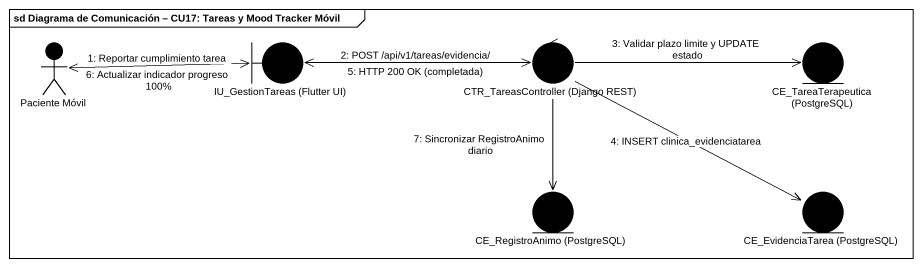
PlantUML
@startuml
mainframe sd Diagrama de Comunicación – CU17: Tareas y Mood Tracker Móvil
actor "Paciente Móvil" as Paciente_Móvil #000000
boundary "IU_GestionTareas (Flutter UI)" as IU_GestionTareas_Flutter_UI #000000
control "CTR_TareasController (Django REST)" as CTR_TareasController_Django #000000
entity "CE_TareaTerapeutica (PostgreSQL)" as CE_TareaTerapeutica #000000
entity "CE_RegistroAnimo (PostgreSQL)" as CE_RegistroAnimo_PostgreSQL #000000
entity "CE_EvidenciaTarea (PostgreSQL)" as CE_EvidenciaTarea_PostgreSQL #000000
Paciente_Móvil -right-> IU_GestionTareas_Flutter_UI : 1: Reportar cumplimiento tarea
IU_GestionTareas_Flutter_UI -left-> Paciente_Móvil : 6: Actualizar indicador progreso 100%
IU_GestionTareas_Flutter_UI -right-> CTR_TareasController_Django : 2: POST /api/v1/tareas/evidencia/
CTR_TareasController_Django -left-> IU_GestionTareas_Flutter_UI : 5: HTTP 200 OK (completada)
CTR_TareasController_Django -right-> CE_TareaTerapeutica : 3: Validar plazo limite y UPDATE estado
CTR_TareasController_Django --> CE_RegistroAnimo_PostgreSQL : 7: Sincronizar RegistroAnimo diario
CTR_TareasController_Django -right-> CE_EvidenciaTarea_PostgreSQL : 4: INSERT clinica_evidenciatarea
@enduml
